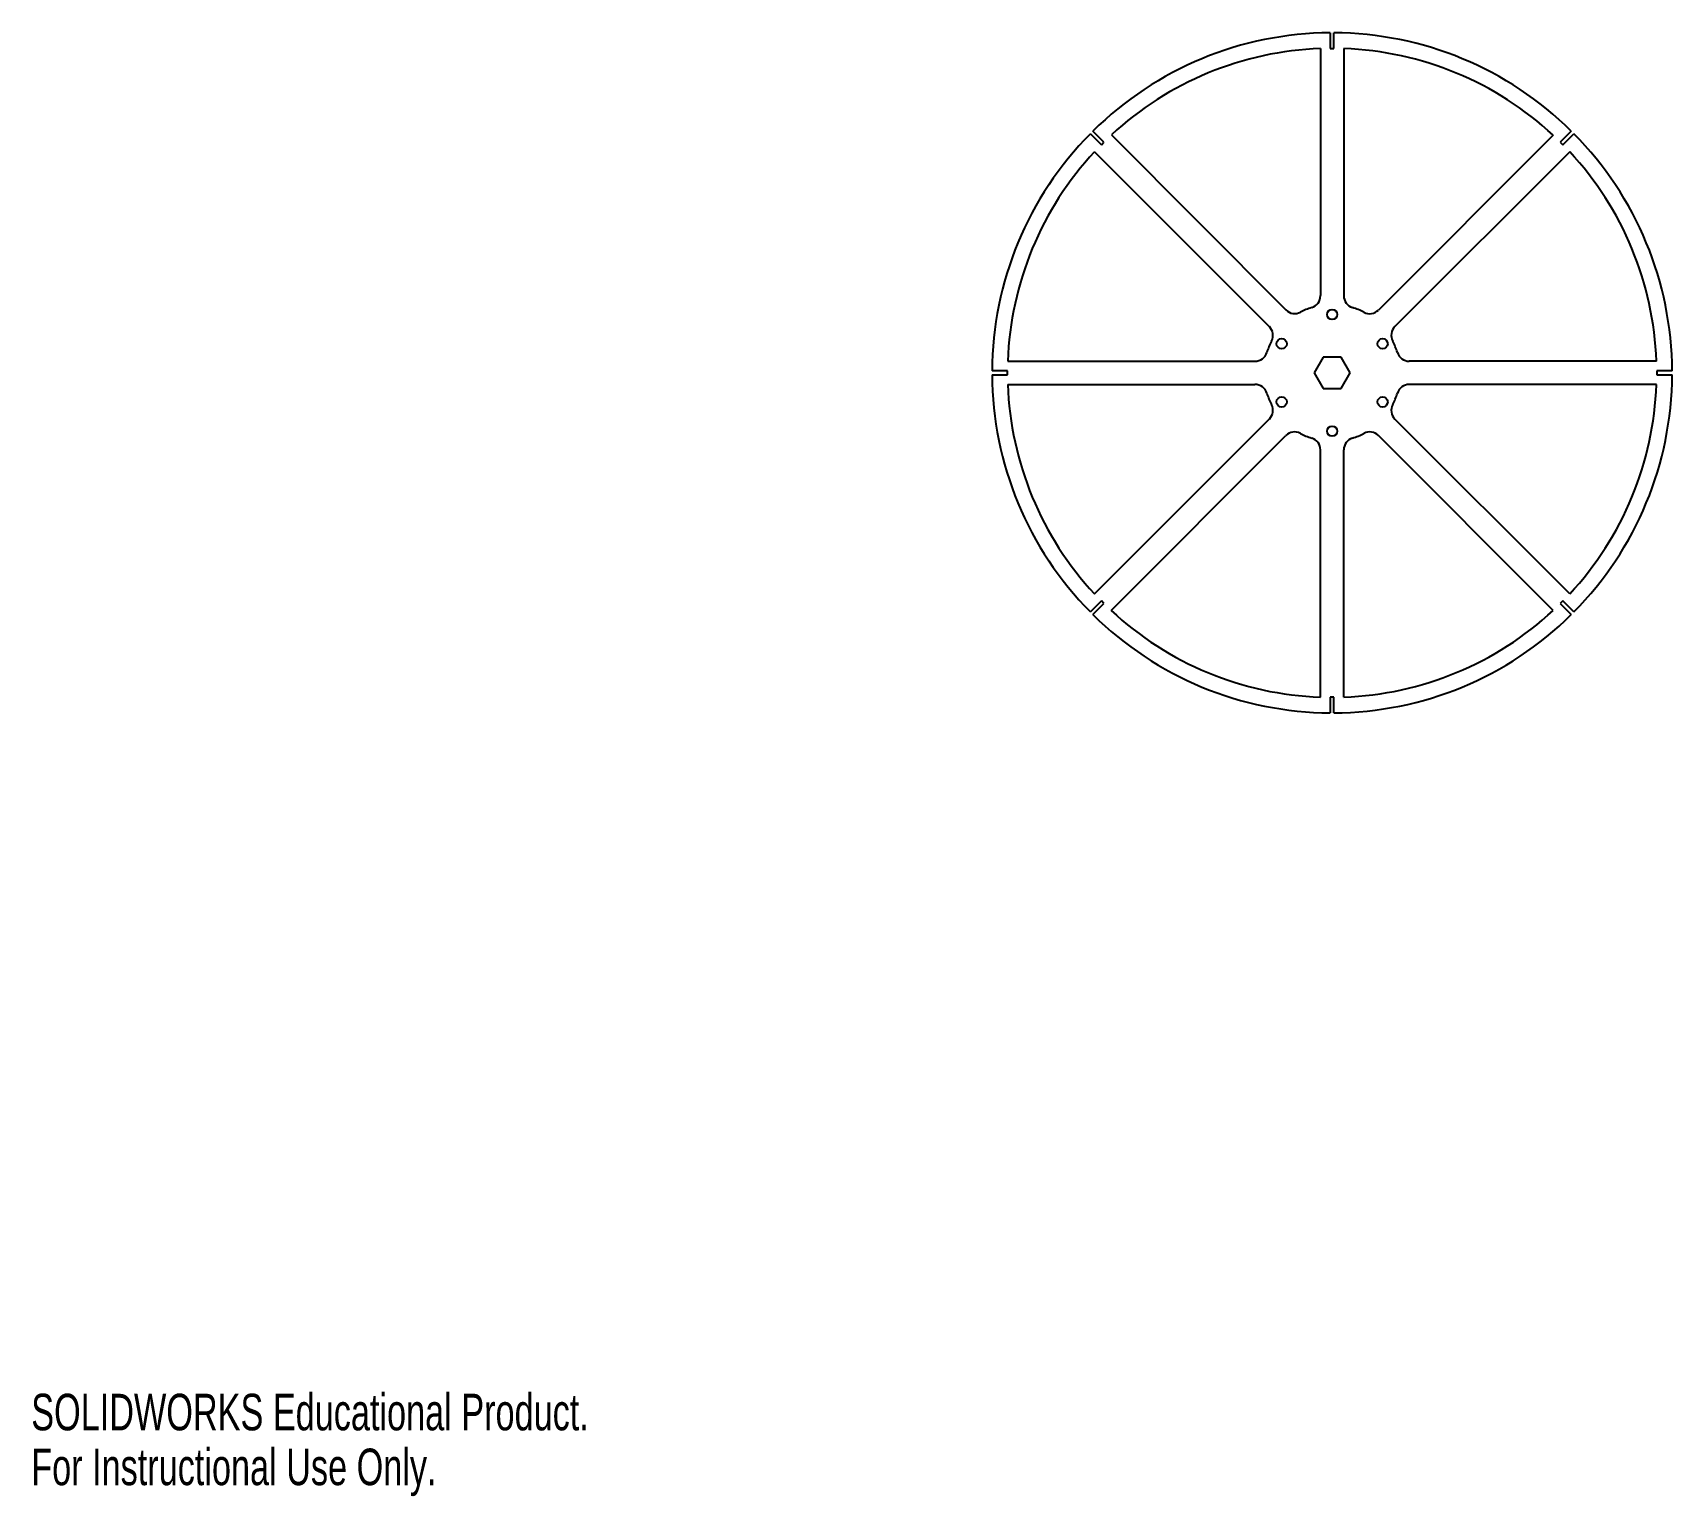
# Model space of a CAD drawing. Header units: inches. Extents: x 0.01 to 6.6, y 0 to 5.88.
import ezdxf

# ---------------------------------------------------------------- set-up
doc = ezdxf.new("R2010")
doc.units = ezdxf.units.IN
doc.header["$MEASUREMENT"] = 0
doc.styles.add('SLDTEXTSTYLE0', font='TXT', dxfattribs={"width": 0.7})

msp = doc.modelspace()

# ---------------------------------------------------------------- linework, layer by layer
at = {"color": 7, "linetype": 'Continuous', "lineweight": 25}
for p, q in [((5.2224, 5.8819), (5.2224, 5.8194)), ((5.2374, 5.8194), (5.2374, 5.8819)), ((5.1831, 5.8186), (5.1831, 4.825)), ((5.2224, 5.8194), (5.2374, 5.8194)), ((5.2768, 5.8186), (5.2768, 4.825)), ((4.2579, 5.4762), (4.3021, 5.432)), ((4.3127, 5.4426), (4.2685, 5.4868)), ((4.3429, 5.4715), (5.044, 4.7675)), ((6.1914, 5.4868), (6.1472, 5.4426)), ((6.1578, 5.432), (6.202, 5.4762)), ((4.3021, 5.432), (4.3127, 5.4426)), ((6.1187, 5.4698), (5.4161, 4.7673)), ((6.1472, 5.4426), (6.1578, 5.432)), ((4.2748, 5.4036), (4.9774, 4.701)), ((6.185, 5.4036), (5.4824, 4.701)), ((3.9261, 4.5616), (4.9197, 4.5616)), ((5.1938, 4.5772), (5.1578, 4.5147)), ((5.266, 4.5772), (5.1938, 4.5772)), ((5.3021, 4.5147), (5.266, 4.5772)), ((6.5338, 4.5616), (5.5402, 4.5616)), ((3.9252, 4.5222), (3.8628, 4.5222)), ((3.8628, 4.5072), (3.9252, 4.5072)), ((3.9252, 4.5072), (3.9252, 4.5222)), ((5.1578, 4.5147), (5.1938, 4.4522)), ((5.266, 4.4522), (5.3021, 4.5147)), ((6.5971, 4.5222), (6.5346, 4.5222)), ((6.5346, 4.5222), (6.5346, 4.5072)), ((6.5346, 4.5072), (6.5971, 4.5072)), ((3.9261, 4.4679), (4.9197, 4.4679)), ((5.1938, 4.4522), (5.266, 4.4522)), ((6.5338, 4.4679), (5.5402, 4.4679)), ((4.2748, 3.6259), (4.9774, 4.3285)), ((6.185, 3.6259), (5.4824, 4.3285)), ((4.3411, 3.5596), (5.0437, 4.2622)), ((6.1187, 3.5596), (5.4161, 4.2622)), ((5.1831, 3.2109), (5.1831, 4.2045)), ((5.2768, 3.2109), (5.2768, 4.2045)), ((4.3021, 3.5975), (4.2579, 3.5533)), ((4.2685, 3.5427), (4.3127, 3.5869)), ((4.3127, 3.5869), (4.3021, 3.5975)), ((6.1578, 3.5975), (6.1472, 3.5869)), ((6.1472, 3.5869), (6.1914, 3.5427)), ((6.202, 3.5533), (6.1578, 3.5975)), ((5.2374, 3.2101), (5.2224, 3.2101)), ((5.2224, 3.2101), (5.2224, 3.1476)), ((5.2374, 3.1476), (5.2374, 3.2101))]:
    msp.add_line(p, q, dxfattribs=at)
for centre in [(5.2299, 4.7491), (5.027, 4.6319), (5.4329, 4.6319), (5.027, 4.3976), (5.4329, 4.3976), (5.2299, 4.2804)]:
    msp.add_circle(centre, 0.0205, dxfattribs=at)
for centre, radius, start, end in [((5.2299, 4.5147), 1.3672, 90.31431, 134.68569), ((5.2299, 4.5147), 1.3672, 45.31431, 89.68569), ((5.2299, 4.5147), 1.3047, 92.05897, 132.83356), ((5.2299, 4.5147), 1.3047, 47.05897, 87.94103), ((5.2299, 4.5147), 1.3672, 135.31431, 179.68569), ((5.2299, 4.5147), 1.3672, 0.31431, 44.68569), ((5.2299, 4.5147), 1.3047, 137.05897, 177.94103), ((5.2299, 4.5147), 1.3047, 2.05897, 42.94103), ((5.1331, 4.825), 0.05, 287.34214, 0), ((5.3268, 4.825), 0.05, 180, 252.65786), ((5.0794, 4.8028), 0.05, 224.88232, 297.58313), ((5.2299, 4.5147), 0.275, 107.34214, 117.58313), ((5.2299, 4.5147), 0.275, 62.34214, 72.65786), ((5.3808, 4.8026), 0.05, 242.34214, 315), ((4.9421, 4.6656), 0.05, 332.34214, 45), ((5.5178, 4.6656), 0.05, 135, 207.65786), ((5.2299, 4.5147), 0.275, 152.34214, 162.65786), ((5.2299, 4.5147), 0.275, 17.34214, 27.65786), ((4.9197, 4.6116), 0.05, 270, 342.65786), ((5.5402, 4.6116), 0.05, 197.34214, 270), ((5.2299, 4.5147), 1.3672, 180.31431, 224.68569), ((5.2299, 4.5147), 1.3672, 315.31431, 359.68569), ((5.2299, 4.5147), 1.3047, 182.05897, 222.94103), ((4.9197, 4.4179), 0.05, 17.34214, 90), ((5.2299, 4.5147), 0.275, 197.34214, 207.65786), ((5.2299, 4.5147), 0.275, 332.34214, 342.65786), ((5.5402, 4.4179), 0.05, 90, 162.65786), ((5.2299, 4.5147), 1.3047, 317.05897, 357.94103), ((4.9421, 4.3639), 0.05, 315, 27.65786), ((5.5178, 4.3639), 0.05, 152.34214, 225), ((5.0791, 4.2269), 0.05, 62.34214, 135), ((5.2299, 4.5147), 0.275, 242.34214, 252.65786), ((5.1331, 4.2045), 0.05, 0, 72.65786), ((5.3268, 4.2045), 0.05, 107.34214, 180), ((5.2299, 4.5147), 0.275, 287.34214, 297.65786), ((5.3808, 4.2269), 0.05, 45, 117.65786), ((5.2299, 4.5147), 1.3047, 227.05897, 267.94103), ((5.2299, 4.5147), 1.3047, 272.05897, 312.94103), ((5.2299, 4.5147), 1.3672, 225.31431, 269.68569), ((5.2299, 4.5147), 1.3672, 270.31431, 314.68569)]:
    msp.add_arc(centre, radius, start, end, dxfattribs=at)

# ---------------------------------------------------------------- texts
at = {"color": 7, "linetype": 'Continuous', "char_height": 0.14705, "attachment_point": 1, "style": 'SLDTEXTSTYLE0'}
for s, insert in [('SOLIDWORKS Educational Product.', (0, 0.4101)), ('For Instructional Use Only.', (0, 0.1896))]:
    msp.add_mtext(s, dxfattribs=dict(at, insert=insert))

doc.saveas('drawing.dxf')
